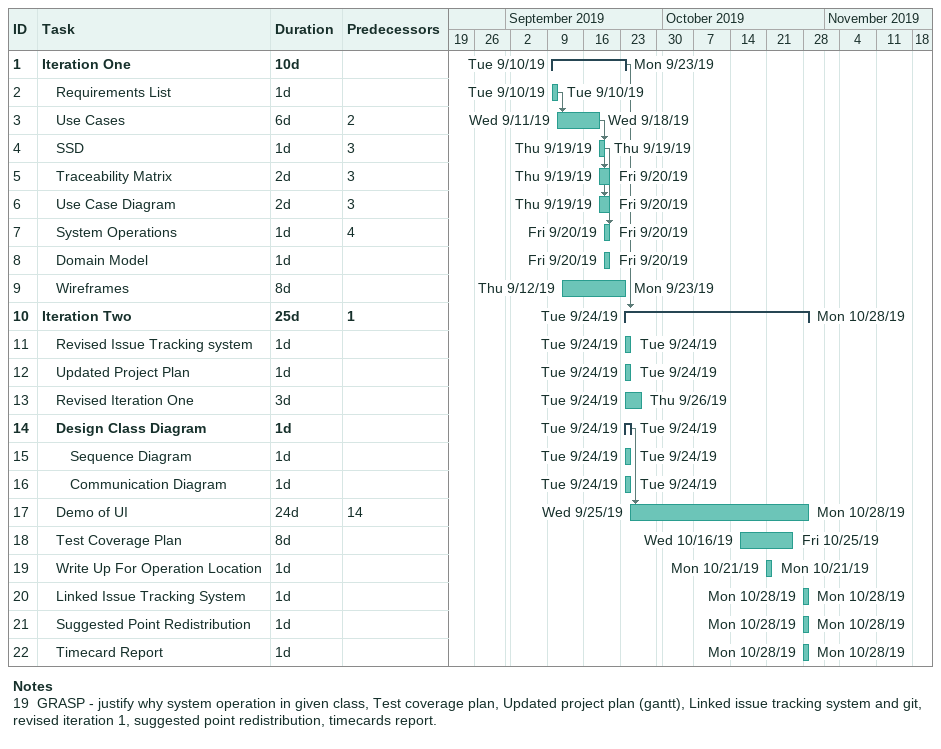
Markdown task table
| ID | Level | Task | Duration | Start | Finish | Predecessors |
|---|---|---|---|---|---|---|
| 1 | 1 | **Iteration One** | 10d | 2019-09-10 | 2019-09-23 |  |
| 2 | 2 | Requirements List | 1d | 2019-09-10 | 2019-09-10 |  |
| 3 | 2 | Use Cases | 6d | 2019-09-11 | 2019-09-18 | 2 |
| 4 | 2 | SSD | 1d | 2019-09-19 | 2019-09-19 | 3 |
| 5 | 2 | Traceability Matrix | 2d | 2019-09-19 | 2019-09-20 | 3 |
| 6 | 2 | Use Case Diagram | 2d | 2019-09-19 | 2019-09-20 | 3 |
| 7 | 2 | System Operations | 1d | 2019-09-20 | 2019-09-20 | 4 |
| 8 | 2 | Domain Model | 1d | 2019-09-20 | 2019-09-20 |  |
| 9 | 2 | Wireframes | 8d | 2019-09-12 | 2019-09-23 |  |
| 10 | 1 | **Iteration Two** | 25d | 2019-09-24 | 2019-10-28 | 1 |
| 11 | 2 | Revised Issue Tracking system | 1d | 2019-09-24 | 2019-09-24 |  |
| 12 | 2 | Updated Project Plan | 1d | 2019-09-24 | 2019-09-24 |  |
| 13 | 2 | Revised Iteration One | 3d | 2019-09-24 | 2019-09-26 |  |
| 14 | 2 | **Design Class Diagram** | 1d | 2019-09-24 | 2019-09-24 |  |
| 15 | 3 | Sequence Diagram | 1d | 2019-09-24 | 2019-09-24 |  |
| 16 | 3 | Communication Diagram | 1d | 2019-09-24 | 2019-09-24 |  |
| 17 | 2 | Demo of UI | 24d | 2019-09-25 | 2019-10-28 | 14 |
| 18 | 2 | Test Coverage Plan | 8d | 2019-10-16 | 2019-10-25 |  |
| 19 | 2 | Write Up For Operation Location | 1d | 2019-10-21 | 2019-10-21 |  |
| 20 | 2 | Linked Issue Tracking System | 1d | 2019-10-28 | 2019-10-28 |  |
| 21 | 2 | Suggested Point Redistribution | 1d | 2019-10-28 | 2019-10-28 |  |
| 22 | 2 | Timecard Report | 1d | 2019-10-28 | 2019-10-28 |  |

Notes
- 19: GRASP - justify why system operation in given class, Test coverage plan, Updated project plan (gantt), Linked issue tracking system and git, revised iteration 1, suggested point redistribution, timecards report.
